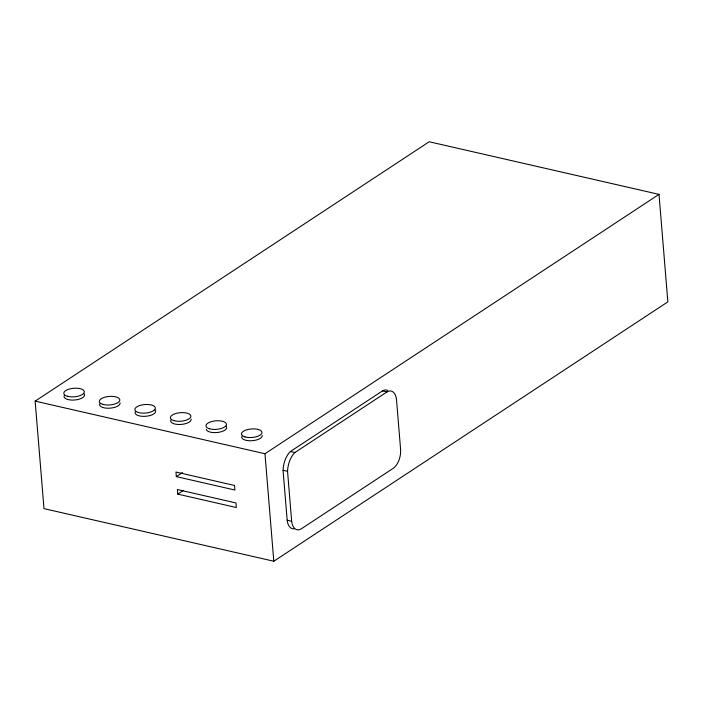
<?xml version="1.0" encoding="UTF-8"?>
<svg xmlns="http://www.w3.org/2000/svg" width="703" height="703" viewBox="0 0 703 703"><rect width="100%" height="100%" fill="white"/><g stroke="black" fill="none" stroke-linecap="round" stroke-linejoin="round"><path stroke-width="1.05" d="M35.15 401.132L429.199 141.76L659.01 194.371L667.85 301.868L273.801 561.24L43.99 508.629L35.15 401.132L264.969 453.743L659.01 194.371M176.339 476.616L234.899 490.026L234.521 485.448L175.961 472.038L176.339 476.616L182.552 472.53M177.78 494.121L236.34 507.522L235.962 502.944L177.402 489.534L177.78 494.121L183.096 490.615M294.487 528.744A15.246 8.401 -77.1 0 1 287.167 520.202L283.063 470.298A18.067 9.956 -77.1 0 1 290.401 451.511L382.494 390.894A15.167 8.357 -77.1 0 1 387.784 390.446M291.657 521.231L287.553 471.326A18.067 9.956 -77.1 0 1 294.891 452.539L386.984 391.923A15.167 8.357 -77.1 0 1 396.501 399.612L400.605 449.516A14.86 8.19 -77.1 0 1 393.267 468.295L301.174 528.92A15.246 8.401 -77.1 0 1 291.657 521.231L287.167 520.202M382.494 390.894L386.984 391.923M290.401 451.511L294.891 452.539M283.063 470.298L287.553 471.326M264.969 453.743L273.801 561.24M262.219 435.429A10.281 4.28 -4.7 0 1 251.358 440.755A10.281 4.28 -4.7 0 1 241.929 436.282M226.155 426.238A10.281 4.28 -4.7 0 1 218.492 432.354A10.281 4.28 -4.7 0 1 206.225 429.278M191.154 419.164A10.281 4.28 -4.7 0 1 180.284 424.48A10.281 4.28 -4.7 0 1 170.855 420.016M155.091 409.963A10.281 4.28 -4.7 0 1 146.092 416.255A10.281 4.28 -4.7 0 1 135.319 411.879M120.081 402.889A10.281 4.28 -4.7 0 1 109.22 408.215A10.281 4.28 -4.7 0 1 99.791 403.742M84.017 393.698A10.281 4.28 -4.7 0 1 75.028 399.981A10.281 4.28 -4.7 0 1 64.254 395.604M244.996 436.915A10.281 4.28 -4.7 0 0 261.788 433.356A10.281 4.28 -4.7 0 0 248.396 429.384A10.281 4.28 -4.7 0 0 244.996 436.915M209.459 428.777A10.281 4.28 -4.7 0 0 226.261 425.227A10.281 4.28 -4.7 0 0 212.86 421.255A10.281 4.28 -4.7 0 0 209.459 428.777M173.922 420.649A10.281 4.28 -4.7 0 0 190.724 417.09A10.281 4.28 -4.7 0 0 177.323 413.118A10.281 4.28 -4.7 0 0 173.922 420.649M138.394 412.512A10.281 4.28 -4.7 0 0 155.187 408.953A10.281 4.28 -4.7 0 0 141.795 404.981A10.281 4.28 -4.7 0 0 138.394 412.512M102.858 404.374A10.281 4.28 -4.7 0 0 119.651 400.815A10.281 4.28 -4.7 0 0 106.258 396.844A10.281 4.28 -4.7 0 0 102.858 404.374M67.321 396.237A10.281 4.28 -4.7 0 0 84.123 392.687A10.281 4.28 -4.7 0 0 70.722 388.706A10.281 4.28 -4.7 0 0 67.321 396.237"/></g></svg>
